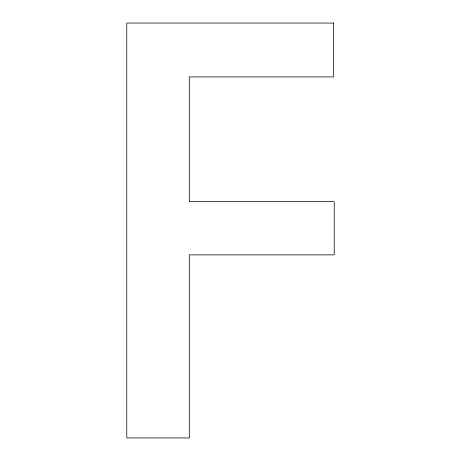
<?xml version="1.0" encoding="UTF-8"?>
<svg xmlns="http://www.w3.org/2000/svg" width="461" height="461" viewBox="0 0 461 461"><rect width="100%" height="100%" fill="white"/><g stroke="black" fill="none" stroke-linecap="round" stroke-linejoin="round"><path stroke-width="0.69" d="M333.585 23.05L126.775 23.05L126.775 437.95L189.298 437.95L189.298 254.87L334.225 254.87L334.225 201.641L189.298 201.641L189.298 76.918L333.585 76.918L333.585 23.05"/></g></svg>
